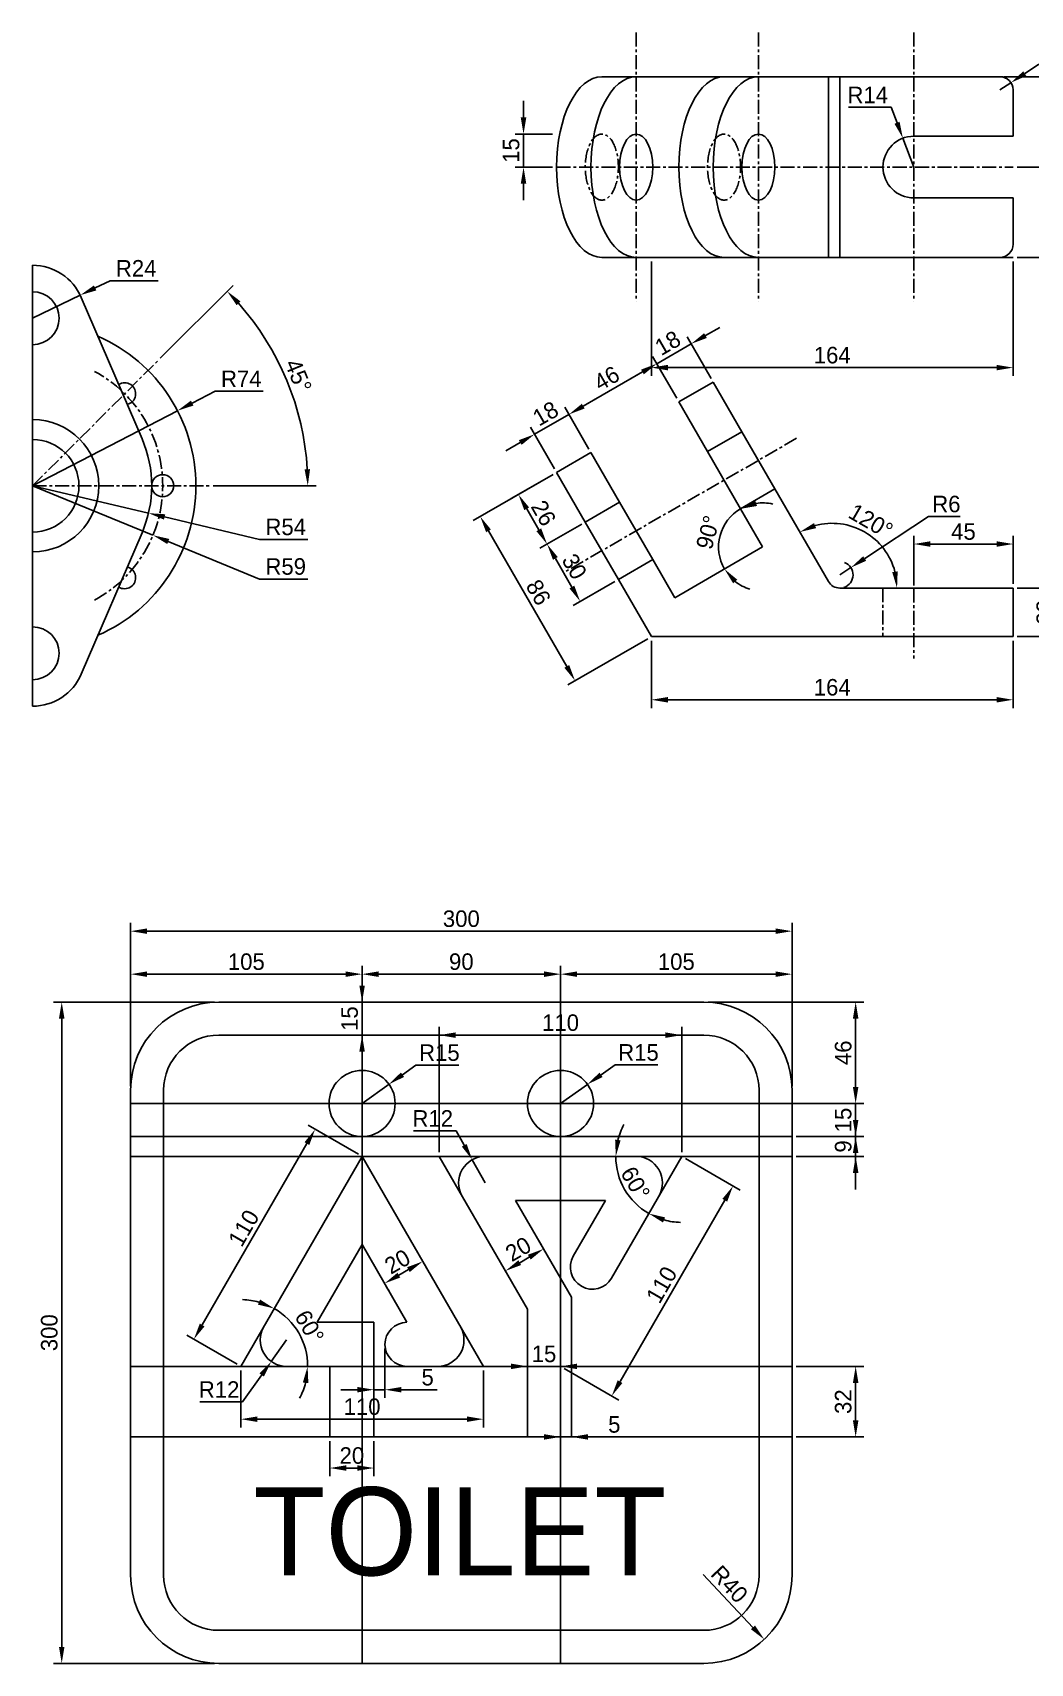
# Model space of a CAD drawing. Header units: millimetres. Extents: x -58 to 1310, y -9 to 800.
# Drawn here: x 393 to 846, y 60 to 800 of the extents above; entities that cross this region are included whole.
import ezdxf

# ---------------------------------------------------------------- set-up
doc = ezdxf.new("R2010")
doc.units = ezdxf.units.MM
doc.header["$LTSCALE"] = 0.2
doc.linetypes.add('CENTER', pattern=[50.8, 31.75, -6.35, 6.35, -6.35])
doc.layers.add('Layer1', color=1, linetype='CENTER')
doc.dimstyles.new('ISO-25', dxfattribs={"dimscale": 3, "dimtxt": 2.5, "dimasz": 2.5, "dimexe": 1.25, "dimexo": 0.625, "dimtad": 1, "dimtoh": 1, "dimtxsty": 'Standard', "dimcen": 0, "dimadec": 0, "dimazin": 0, "dimtfac": 1, "dimtmove": 0, "dimatfit": 3, "dimfxl": 1, "dimarcsym": 2})

# ---------------------------------------------------------------- blocks, each defined once
blk = doc.blocks.new('*D10')
at = {"color": 0, "lineweight": -2}
for p, q in [((437.78, 321.99), (437.78, 396.03)), ((445.28, 392.28), (730.28, 392.28)), ((737.78, 321.99), (737.78, 396.03))]:
    blk.add_line(p, q, dxfattribs=at)
at = {"color": 0}
for points in [[(445.28, 393.53), (445.28, 391.03), (437.78, 392.28)], [(730.28, 393.53), (730.28, 391.03), (737.78, 392.28)]]:
    blk.add_solid(points, dxfattribs=at)
at = {"layer": 'Defpoints', "color": 0}
for p in [(737.78, 392.28), (437.78, 320.12), (737.78, 320.12)]:
    blk.add_point(p, dxfattribs=at)
at = {"color": 0, "insert": (587.78, 397.9), "char_height": 7.5, "attachment_point": 5}
blk.add_mtext('300', dxfattribs=at)
blk = doc.blocks.new('*D11')
at = {"color": 0, "lineweight": -2}
for p, q in [((475.9, 360.12), (402.81, 360.12)), ((406.56, 352.62), (406.56, 67.62)), ((475.9, 60.12), (402.81, 60.12))]:
    blk.add_line(p, q, dxfattribs=at)
at = {"color": 0}
for points in [[(405.31, 352.62), (407.81, 352.62), (406.56, 360.12)], [(405.31, 67.62), (407.81, 67.62), (406.56, 60.12)]]:
    blk.add_solid(points, dxfattribs=at)
at = {"layer": 'Defpoints', "color": 0}
for p in [(477.78, 360.12), (406.56, 60.12), (477.78, 60.12)]:
    blk.add_point(p, dxfattribs=at)
at = {"color": 0, "insert": (400.94, 210.12), "char_height": 7.5, "attachment_point": 5, "rotation": 90}
blk.add_mtext('300', dxfattribs=at)
blk = doc.blocks.new('*D12')
at = {"color": 0, "lineweight": -2}
for p, q in [((437.78, 361.99), (437.78, 376.53)), ((445.28, 372.78), (535.28, 372.78)), ((542.78, 361.99), (542.78, 376.53))]:
    blk.add_line(p, q, dxfattribs=at)
at = {"color": 0}
for points in [[(445.28, 374.03), (445.28, 371.53), (437.78, 372.78)], [(535.28, 374.03), (535.28, 371.53), (542.78, 372.78)]]:
    blk.add_solid(points, dxfattribs=at)
at = {"layer": 'Defpoints', "color": 0}
for p in [(542.78, 372.78), (437.78, 360.12), (542.78, 360.12)]:
    blk.add_point(p, dxfattribs=at)
at = {"color": 0, "insert": (490.28, 378.41), "char_height": 7.5, "attachment_point": 5}
blk.add_mtext('105', dxfattribs=at)
blk = doc.blocks.new('*D13')
at = {"color": 0, "lineweight": -2}
for p, q in [((542.78, 361.99), (542.78, 376.53)), ((550.28, 372.78), (625.28, 372.78)), ((632.78, 361.99), (632.78, 376.53))]:
    blk.add_line(p, q, dxfattribs=at)
at = {"color": 0}
for points in [[(550.28, 374.03), (550.28, 371.53), (542.78, 372.78)], [(625.28, 374.03), (625.28, 371.53), (632.78, 372.78)]]:
    blk.add_solid(points, dxfattribs=at)
at = {"layer": 'Defpoints', "color": 0}
for p in [(632.78, 372.78), (542.78, 360.12), (632.78, 360.12)]:
    blk.add_point(p, dxfattribs=at)
at = {"color": 0, "insert": (587.78, 378.41), "char_height": 7.5, "attachment_point": 5}
blk.add_mtext('90', dxfattribs=at)
blk = doc.blocks.new('*D14')
at = {"color": 0, "lineweight": -2}
for p, q in [((632.78, 361.99), (632.78, 376.53)), ((640.28, 372.78), (730.28, 372.78)), ((737.78, 361.99), (737.78, 376.53))]:
    blk.add_line(p, q, dxfattribs=at)
at = {"color": 0}
for points in [[(640.28, 374.03), (640.28, 371.53), (632.78, 372.78)], [(730.28, 374.03), (730.28, 371.53), (737.78, 372.78)]]:
    blk.add_solid(points, dxfattribs=at)
at = {"layer": 'Defpoints', "color": 0}
for p in [(737.78, 372.78), (632.78, 360.12), (737.78, 360.12)]:
    blk.add_point(p, dxfattribs=at)
at = {"color": 0, "insert": (685.28, 378.41), "char_height": 7.5, "attachment_point": 5}
blk.add_mtext('105', dxfattribs=at)
blk = doc.blocks.new('*D15')
at = {"color": 0, "lineweight": -2}
for p, q in [((542.78, 367.62), (542.78, 375.12)), ((540.9, 360.12), (539.03, 360.12)), ((542.78, 360.12), (542.78, 345.12)), ((540.9, 345.12), (539.03, 345.12)), ((542.78, 337.62), (542.78, 330.12))]:
    blk.add_line(p, q, dxfattribs=at)
at = {"color": 0}
for points in [[(541.53, 367.62), (544.03, 367.62), (542.78, 360.12)], [(541.53, 337.62), (544.03, 337.62), (542.78, 345.12)]]:
    blk.add_solid(points, dxfattribs=at)
at = {"layer": 'Defpoints', "color": 0}
for p in [(542.78, 360.12), (542.78, 345.12), (542.78, 345.12)]:
    blk.add_point(p, dxfattribs=at)
at = {"color": 0, "insert": (537.15, 352.62), "char_height": 7.5, "attachment_point": 5, "rotation": 90}
blk.add_mtext('15', dxfattribs=at)
blk = doc.blocks.new('*D16')
at = {"color": 0, "lineweight": -2}
for p, q in [((699.65, 360.12), (770.36, 360.12)), ((766.61, 352.62), (766.61, 321.62)), ((699.65, 314.12), (770.36, 314.12))]:
    blk.add_line(p, q, dxfattribs=at)
at = {"color": 0}
for points in [[(765.36, 352.62), (767.86, 352.62), (766.61, 360.12)], [(765.36, 321.62), (767.86, 321.62), (766.61, 314.12)]]:
    blk.add_solid(points, dxfattribs=at)
at = {"layer": 'Defpoints', "color": 0}
for p in [(697.78, 360.12), (697.78, 314.12), (766.61, 314.12)]:
    blk.add_point(p, dxfattribs=at)
at = {"color": 0, "insert": (760.98, 337.12), "char_height": 7.5, "attachment_point": 5, "rotation": 90}
blk.add_mtext('46', dxfattribs=at)
blk = doc.blocks.new('*D17')
at = {"color": 0, "lineweight": -2}
for p, q in [((766.61, 321.62), (766.61, 329.12)), ((739.65, 314.12), (770.36, 314.12)), ((766.61, 314.12), (766.61, 299.12)), ((739.65, 299.12), (770.36, 299.12)), ((766.61, 291.62), (766.61, 284.12))]:
    blk.add_line(p, q, dxfattribs=at)
at = {"color": 0}
for points in [[(765.36, 321.62), (767.86, 321.62), (766.61, 314.12)], [(765.36, 291.62), (767.86, 291.62), (766.61, 299.12)]]:
    blk.add_solid(points, dxfattribs=at)
at = {"layer": 'Defpoints', "color": 0}
for p in [(737.78, 314.12), (737.78, 299.12), (766.61, 299.12)]:
    blk.add_point(p, dxfattribs=at)
at = {"color": 0, "insert": (760.98, 306.62), "char_height": 7.5, "attachment_point": 5, "rotation": 90}
blk.add_mtext('15', dxfattribs=at)
blk = doc.blocks.new('*D18')
at = {"color": 0, "lineweight": -2}
for p, q in [((766.61, 306.62), (766.61, 314.12)), ((739.65, 299.12), (770.36, 299.12)), ((766.61, 299.12), (766.61, 290.12)), ((739.65, 290.12), (770.36, 290.12)), ((766.61, 282.62), (766.61, 275.12))]:
    blk.add_line(p, q, dxfattribs=at)
at = {"color": 0}
for points in [[(765.36, 306.62), (767.86, 306.62), (766.61, 299.12)], [(765.36, 282.62), (767.86, 282.62), (766.61, 290.12)]]:
    blk.add_solid(points, dxfattribs=at)
at = {"layer": 'Defpoints', "color": 0}
for p in [(737.78, 299.12), (737.78, 290.12), (766.61, 290.12)]:
    blk.add_point(p, dxfattribs=at)
at = {"color": 0, "insert": (760.98, 294.62), "char_height": 7.5, "attachment_point": 5, "rotation": 90}
blk.add_mtext('9', dxfattribs=at)
blk = doc.blocks.new('*D19')
at = {"color": 0, "lineweight": -2}
for p, q in [((739.65, 194.85), (770.36, 194.85)), ((766.61, 187.35), (766.61, 170.35)), ((739.65, 162.85), (770.36, 162.85))]:
    blk.add_line(p, q, dxfattribs=at)
at = {"color": 0}
for points in [[(765.36, 187.35), (767.86, 187.35), (766.61, 194.85)], [(765.36, 170.35), (767.86, 170.35), (766.61, 162.85)]]:
    blk.add_solid(points, dxfattribs=at)
at = {"layer": 'Defpoints', "color": 0}
for p in [(737.78, 194.85), (737.78, 162.85), (766.61, 162.85)]:
    blk.add_point(p, dxfattribs=at)
at = {"color": 0, "insert": (760.98, 178.85), "char_height": 7.5, "attachment_point": 5, "rotation": 90}
blk.add_mtext('32', dxfattribs=at)
blk = doc.blocks.new('*D20')
at = {"color": 0, "lineweight": -2}
for p, q in [((567.21, 331.53), (561.1, 327.18)), ((586.58, 331.53), (567.21, 331.53)), ((542.78, 314.12), (554.99, 322.82))]:
    blk.add_line(p, q, dxfattribs=at)
at = {"color": 0}
blk.add_solid([(560.37, 328.19), (561.82, 326.16), (554.99, 322.82)], dxfattribs=at)
at = {"layer": 'Defpoints', "color": 0}
for p in [(554.99, 322.82), (542.78, 314.12)]:
    blk.add_point(p, dxfattribs=at)
at = {"color": 0, "insert": (577.83, 337.15), "char_height": 7.5, "attachment_point": 5}
blk.add_mtext('R15', dxfattribs=at)
blk = doc.blocks.new('*D21')
at = {"color": 0, "lineweight": -2}
for p, q in [((657.49, 331.6), (651.14, 327.11)), ((676.87, 331.6), (657.49, 331.6)), ((632.78, 314.12), (645.02, 322.78))]:
    blk.add_line(p, q, dxfattribs=at)
at = {"color": 0}
blk.add_solid([(650.42, 328.13), (651.87, 326.09), (645.02, 322.78)], dxfattribs=at)
at = {"layer": 'Defpoints', "color": 0}
for p in [(645.02, 322.78), (632.78, 314.12)]:
    blk.add_point(p, dxfattribs=at)
at = {"color": 0, "insert": (668.12, 337.23), "char_height": 7.5, "attachment_point": 5}
blk.add_mtext('R15', dxfattribs=at)
blk = doc.blocks.new('*D22')
at = {"color": 0, "lineweight": -2}
for p, q in [((566.07, 301.72), (585.45, 301.72)), ((585.45, 301.72), (589.09, 295.16)), ((598.56, 278.12), (592.73, 288.61))]:
    blk.add_line(p, q, dxfattribs=at)
at = {"color": 0}
blk.add_solid([(590.18, 295.77), (588, 294.55), (592.73, 288.61)], dxfattribs=at)
at = {"layer": 'Defpoints', "color": 0}
for p in [(592.73, 288.61), (598.56, 278.12)]:
    blk.add_point(p, dxfattribs=at)
at = {"color": 0, "insert": (574.82, 307.34), "char_height": 7.5, "attachment_point": 5}
blk.add_mtext('R12', dxfattribs=at)
blk = doc.blocks.new('*D23')
at = {"color": 0, "lineweight": -2}
for p, q in [((508.56, 206.85), (501.61, 197.07)), ((488.57, 178.74), (497.26, 190.96)), ((469.19, 178.74), (488.57, 178.74))]:
    blk.add_line(p, q, dxfattribs=at)
at = {"color": 0}
blk.add_solid([(496.24, 191.69), (498.28, 190.24), (501.61, 197.07)], dxfattribs=at)
at = {"layer": 'Defpoints', "color": 0}
for p in [(508.56, 206.85), (501.61, 197.07)]:
    blk.add_point(p, dxfattribs=at)
at = {"color": 0, "insert": (477.94, 184.36), "char_height": 7.5, "attachment_point": 5}
blk.add_mtext('R12', dxfattribs=at)
blk = doc.blocks.new('*D24')
at = {"color": 0, "lineweight": -2}
blk.add_line((697.52, 100.39), (720.04, 76.44), dxfattribs=at)
at = {"color": 0}
blk.add_solid([(720.95, 77.3), (719.13, 75.58), (725.18, 70.98)], dxfattribs=at)
at = {"layer": 'Defpoints', "color": 0}
for p in [(697.78, 100.12), (725.18, 70.98)]:
    blk.add_point(p, dxfattribs=at)
at = {"color": 0, "insert": (709.32, 96.05), "char_height": 7.5, "attachment_point": 5, "rotation": 313.24161}
blk.add_mtext('R40', dxfattribs=at)
blk = doc.blocks.new('*D25')
at = {"color": 0, "lineweight": -2}
for start, end in [(151.22763, 165.61382), (180, 240), (254.38618, 268.77237)]:
    blk.add_arc((687.78, 290.12), 29.95, start, end, dxfattribs=at)
at = {"color": 0}
for points in [[(660.01, 297.4), (657.53, 297.71), (657.83, 290.12)], [(679.23, 260.12), (680.2, 262.42), (672.8, 264.18)]]:
    blk.add_solid(points, dxfattribs=at)
at = {"layer": 'Defpoints', "color": 0}
for p in [(437.78, 290.12), (687.78, 290.12), (737.78, 290.12), (659.63, 279.87), (655.87, 234.85)]:
    blk.add_point(p, dxfattribs=at)
at = {"color": 0, "insert": (666.71, 277.95), "char_height": 7.5, "attachment_point": 5, "rotation": 300}
blk.add_mtext('60°', dxfattribs=at)
blk = doc.blocks.new('*D26')
at = {"color": 0, "lineweight": -2}
for start, end in [(74.21516, 88.43033), (360, 60), (331.56967, 345.78484)]:
    blk.add_arc((487.78, 194.85), 30.31, start, end, dxfattribs=at)
at = {"color": 0}
for points in [[(496.51, 225.17), (495.53, 222.87), (502.93, 221.1)], [(515.92, 187.57), (518.4, 187.26), (518.08, 194.85)]]:
    blk.add_solid(points, dxfattribs=at)
at = {"layer": 'Defpoints', "color": 0}
for p in [(542.78, 290.12), (516.26, 205.22), (437.78, 194.85), (487.78, 194.85), (737.78, 194.85)]:
    blk.add_point(p, dxfattribs=at)
at = {"color": 0, "insert": (518.9, 212.82), "char_height": 7.5, "attachment_point": 5, "rotation": 300}
blk.add_mtext('60°', dxfattribs=at)
blk = doc.blocks.new('*D27')
at = {"color": 0, "lineweight": -2}
for p, q in [((541.15, 291.05), (518.25, 304.28)), ((517.74, 295.91), (470.24, 213.64)), ((486.15, 195.79), (463.25, 209.02))]:
    blk.add_line(p, q, dxfattribs=at)
at = {"color": 0}
for points in [[(516.66, 296.53), (518.83, 295.28), (521.49, 302.4)], [(469.16, 214.26), (471.33, 213.01), (466.49, 207.14)]]:
    blk.add_solid(points, dxfattribs=at)
at = {"layer": 'Defpoints', "color": 0}
for p in [(542.78, 290.12), (466.49, 207.14), (487.78, 194.85)]:
    blk.add_point(p, dxfattribs=at)
at = {"color": 0, "insert": (489.12, 257.58), "char_height": 7.5, "attachment_point": 5, "rotation": 60}
blk.add_mtext('110', dxfattribs=at)
blk = doc.blocks.new('*D28')
at = {"color": 0, "lineweight": -2}
for p, q in [((487.78, 192.98), (487.78, 167.15)), ((597.78, 192.98), (597.78, 167.15)), ((495.28, 170.9), (590.28, 170.9))]:
    blk.add_line(p, q, dxfattribs=at)
at = {"color": 0}
for points in [[(495.28, 172.15), (495.28, 169.65), (487.78, 170.9)], [(590.28, 172.15), (590.28, 169.65), (597.78, 170.9)]]:
    blk.add_solid(points, dxfattribs=at)
at = {"layer": 'Defpoints', "color": 0}
for p in [(487.78, 194.85), (597.78, 194.85), (597.78, 170.9)]:
    blk.add_point(p, dxfattribs=at)
at = {"color": 0, "insert": (542.78, 176.53), "char_height": 7.5, "attachment_point": 5}
blk.add_mtext('110', dxfattribs=at)
blk = doc.blocks.new('*D29')
at = {"color": 0, "lineweight": -2}
for p, q in [((528.14, 160.98), (528.14, 144.99)), ((548.14, 160.98), (548.14, 144.99)), ((535.64, 148.74), (540.64, 148.74))]:
    blk.add_line(p, q, dxfattribs=at)
at = {"color": 0}
for points in [[(535.64, 149.99), (535.64, 147.49), (528.14, 148.74)], [(540.64, 149.99), (540.64, 147.49), (548.14, 148.74)]]:
    blk.add_solid(points, dxfattribs=at)
at = {"layer": 'Defpoints', "color": 0}
for p in [(528.14, 162.85), (548.14, 162.85), (548.14, 148.74)]:
    blk.add_point(p, dxfattribs=at)
at = {"color": 0, "insert": (538.14, 154.37), "char_height": 7.5, "attachment_point": 5}
blk.add_mtext('20', dxfattribs=at)
blk = doc.blocks.new('*D30')
at = {"color": 0, "lineweight": -2}
for p, q in [((553.14, 202.98), (553.14, 180.52)), ((548.14, 192.98), (548.14, 180.52)), ((540.64, 184.27), (533.14, 184.27)), ((548.14, 184.27), (553.14, 184.27)), ((560.64, 184.27), (576.89, 184.27))]:
    blk.add_line(p, q, dxfattribs=at)
at = {"color": 0}
for points in [[(540.64, 185.52), (540.64, 183.02), (548.14, 184.27)], [(560.64, 185.52), (560.64, 183.02), (553.14, 184.27)]]:
    blk.add_solid(points, dxfattribs=at)
at = {"layer": 'Defpoints', "color": 0}
for p in [(553.14, 204.85), (548.14, 194.85), (553.14, 184.27)]:
    blk.add_point(p, dxfattribs=at)
at = {"color": 0, "insert": (572.51, 189.9), "char_height": 7.5, "attachment_point": 5}
blk.add_mtext('5', dxfattribs=at)
blk = doc.blocks.new('*D31')
at = {"color": 0, "lineweight": -2}
for p, q in [((610.28, 194.85), (602.78, 194.85)), ((617.78, 164.73), (617.78, 198.6)), ((617.78, 194.85), (632.78, 194.85)), ((632.78, 164.73), (632.78, 198.6)), ((640.28, 194.85), (647.78, 194.85))]:
    blk.add_line(p, q, dxfattribs=at)
at = {"color": 0}
for points in [[(610.28, 196.1), (610.28, 193.6), (617.78, 194.85)], [(640.28, 196.1), (640.28, 193.6), (632.78, 194.85)]]:
    blk.add_solid(points, dxfattribs=at)
at = {"layer": 'Defpoints', "color": 0}
for p in [(632.78, 194.85), (617.78, 162.85), (632.78, 162.85)]:
    blk.add_point(p, dxfattribs=at)
at = {"color": 0, "insert": (625.28, 200.48), "char_height": 7.5, "attachment_point": 5}
blk.add_mtext('15', dxfattribs=at)
blk = doc.blocks.new('*D32')
at = {"color": 0, "lineweight": -2}
for p, q in [((625.28, 162.85), (617.78, 162.85)), ((632.78, 164.73), (632.78, 166.6)), ((632.78, 162.85), (637.78, 162.85)), ((637.78, 164.73), (637.78, 166.6)), ((645.28, 162.85), (661.53, 162.85))]:
    blk.add_line(p, q, dxfattribs=at)
at = {"color": 0}
for points in [[(625.28, 164.1), (625.28, 161.6), (632.78, 162.85)], [(645.28, 164.1), (645.28, 161.6), (637.78, 162.85)]]:
    blk.add_solid(points, dxfattribs=at)
at = {"layer": 'Defpoints', "color": 0}
for p in [(632.78, 162.85), (637.78, 162.85), (637.78, 162.85)]:
    blk.add_point(p, dxfattribs=at)
at = {"color": 0, "insert": (657.15, 168.48), "char_height": 7.5, "attachment_point": 5}
blk.add_mtext('5', dxfattribs=at)
blk = doc.blocks.new('*D33')
at = {"color": 0, "lineweight": -2}
for p, q in [((689.4, 289.18), (714.26, 274.83)), ((659.76, 187.94), (707.26, 270.21)), ((634.4, 193.92), (659.26, 179.57))]:
    blk.add_line(p, q, dxfattribs=at)
at = {"color": 0}
for points in [[(706.18, 270.83), (708.34, 269.58), (711.01, 276.7)], [(658.68, 188.56), (660.84, 187.31), (656.01, 181.44)]]:
    blk.add_solid(points, dxfattribs=at)
at = {"layer": 'Defpoints', "color": 0}
for p in [(687.78, 290.12), (711.01, 276.7), (632.78, 194.85)]:
    blk.add_point(p, dxfattribs=at)
at = {"color": 0, "insert": (678.64, 231.88), "char_height": 7.5, "attachment_point": 5, "rotation": 60}
blk.add_mtext('110', dxfattribs=at)
blk = doc.blocks.new('*D34')
at = {"color": 0, "lineweight": -2}
for p, q in [((577.78, 291.99), (577.78, 348.87)), ((687.78, 291.99), (687.78, 348.87)), ((585.28, 345.12), (680.28, 345.12))]:
    blk.add_line(p, q, dxfattribs=at)
at = {"color": 0}
for points in [[(585.28, 346.37), (585.28, 343.87), (577.78, 345.12)], [(680.28, 346.37), (680.28, 343.87), (687.78, 345.12)]]:
    blk.add_solid(points, dxfattribs=at)
at = {"layer": 'Defpoints', "color": 0}
for p in [(687.78, 345.12), (577.78, 290.12), (687.78, 290.12)]:
    blk.add_point(p, dxfattribs=at)
at = {"color": 0, "insert": (632.78, 350.74), "char_height": 7.5, "attachment_point": 5}
blk.add_mtext('110', dxfattribs=at)
blk = doc.blocks.new('*D35')
at = {"color": 0, "lineweight": -2}
for p, q in [((618.6, 244.4), (614.27, 241.9)), ((624.16, 249.78), (623.22, 251.4)), ((606.84, 239.78), (605.9, 241.4))]:
    blk.add_line(p, q, dxfattribs=at)
at = {"color": 0}
for points in [[(617.98, 245.49), (619.23, 243.32), (625.1, 248.15)], [(613.65, 242.99), (614.9, 240.82), (607.78, 238.15)]]:
    blk.add_solid(points, dxfattribs=at)
at = {"layer": 'Defpoints', "color": 0}
for p in [(625.1, 248.15), (607.78, 238.15), (607.78, 238.15)]:
    blk.add_point(p, dxfattribs=at)
at = {"color": 0, "insert": (613.62, 248.03), "char_height": 7.5, "attachment_point": 5, "rotation": 30}
blk.add_mtext('20', dxfattribs=at)
blk = doc.blocks.new('*D36')
at = {"color": 0, "lineweight": -2}
for p, q in [((559.45, 236.23), (563.78, 238.73)), ((571.21, 240.86), (572.15, 239.24)), ((553.89, 230.86), (554.83, 229.24))]:
    blk.add_line(p, q, dxfattribs=at)
at = {"color": 0}
for points in [[(558.83, 237.32), (560.08, 235.15), (552.96, 232.48)], [(563.16, 239.82), (564.41, 237.65), (570.28, 242.48)]]:
    blk.add_solid(points, dxfattribs=at)
at = {"layer": 'Defpoints', "color": 0}
for p in [(570.28, 242.48), (570.28, 242.48), (552.96, 232.48)]:
    blk.add_point(p, dxfattribs=at)
at = {"color": 0, "insert": (558.8, 242.36), "char_height": 7.5, "attachment_point": 5, "rotation": 30}
blk.add_mtext('20', dxfattribs=at)
blk = doc.blocks.new('*D85')
at = {"color": 0, "lineweight": -2}
for p, q in [((476.11, 637.23), (465.72, 631.84)), ((497.99, 637.23), (476.11, 637.23)), ((393.36, 594.34), (459.07, 628.39))]:
    blk.add_line(p, q, dxfattribs=at)
at = {"color": 0}
blk.add_solid([(465.15, 632.95), (466.3, 630.73), (459.07, 628.39)], dxfattribs=at)
at = {"layer": 'Defpoints', "color": 0}
for p in [(459.07, 628.39), (393.36, 594.34)]:
    blk.add_point(p, dxfattribs=at)
at = {"color": 0, "insert": (487.99, 642.85), "char_height": 7.5, "attachment_point": 5}
blk.add_mtext('R74', dxfattribs=at)
blk = doc.blocks.new('*D86')
at = {"color": 0, "lineweight": -2}
for p, q in [((393.36, 594.34), (445.92, 581.92)), ((496.26, 570.02), (453.21, 580.19)), ((518.14, 570.02), (496.26, 570.02))]:
    blk.add_line(p, q, dxfattribs=at)
at = {"color": 0}
blk.add_solid([(453.5, 581.41), (452.93, 578.98), (445.92, 581.92)], dxfattribs=at)
at = {"layer": 'Defpoints', "color": 0}
for p in [(393.36, 594.34), (445.92, 581.92)]:
    blk.add_point(p, dxfattribs=at)
at = {"color": 0, "insert": (508.14, 575.64), "char_height": 7.5, "attachment_point": 5}
blk.add_mtext('R54', dxfattribs=at)
blk = doc.blocks.new('*D87')
at = {"color": 0, "lineweight": -2}
for p, q in [((393.36, 594.34), (447.93, 571.91)), ((496.26, 552.04), (454.87, 569.06)), ((518.14, 552.04), (496.26, 552.04))]:
    blk.add_line(p, q, dxfattribs=at)
at = {"color": 0}
blk.add_solid([(455.35, 570.21), (454.4, 567.9), (447.93, 571.91)], dxfattribs=at)
at = {"layer": 'Defpoints', "color": 0}
for p in [(393.36, 594.34), (447.93, 571.91)]:
    blk.add_point(p, dxfattribs=at)
at = {"color": 0, "insert": (508.14, 557.67), "char_height": 7.5, "attachment_point": 5}
blk.add_mtext('R59', dxfattribs=at)
blk = doc.blocks.new('*D88')
at = {"color": 0, "lineweight": -2}
for p, q in [((451.26, 652.24), (484.26, 685.23)), ((475.24, 594.34), (521.9, 594.34))]:
    blk.add_line(p, q, dxfattribs=at)
blk.add_arc((393.36, 594.34), 124.79, 3.44408, 41.55592, dxfattribs=at)
at = {"color": 0}
for points in [[(485.84, 676.26), (487.66, 677.98), (481.6, 682.58)], [(519.18, 601.88), (516.68, 601.8), (518.15, 594.34)]]:
    blk.add_solid(points, dxfattribs=at)
at = {"layer": 'Defpoints', "color": 0}
for p in [(449.93, 650.91), (513.9, 626.64), (393.36, 594.34), (393.36, 594.34), (473.36, 594.34)]:
    blk.add_point(p, dxfattribs=at)
at = {"color": 0, "insert": (513.85, 644.25), "char_height": 7.5, "attachment_point": 5, "rotation": 292.5}
blk.add_mtext('45°', dxfattribs=at)
blk = doc.blocks.new('*D89')
at = {"color": 0, "lineweight": -2}
for p, q in [((393.36, 670.34), (414.96, 680.81)), ((428.46, 687.36), (421.71, 684.09)), ((450.33, 687.36), (428.46, 687.36))]:
    blk.add_line(p, q, dxfattribs=at)
at = {"color": 0}
blk.add_solid([(421.16, 685.21), (422.25, 682.96), (414.96, 680.81)], dxfattribs=at)
at = {"layer": 'Defpoints', "color": 0}
for p in [(414.96, 680.81), (393.36, 670.34)]:
    blk.add_point(p, dxfattribs=at)
at = {"color": 0, "insert": (440.33, 692.99), "char_height": 7.5, "attachment_point": 5}
blk.add_mtext('R24', dxfattribs=at)
blk = doc.blocks.new('*D90')
at = {"color": 0, "lineweight": -2}
for p, q in [((673.99, 524.04), (673.99, 493.5)), ((837.99, 524.04), (837.99, 493.5)), ((681.49, 497.25), (830.49, 497.25))]:
    blk.add_line(p, q, dxfattribs=at)
at = {"color": 0}
for points in [[(681.49, 498.5), (681.49, 496), (673.99, 497.25)], [(830.49, 498.5), (830.49, 496), (837.99, 497.25)]]:
    blk.add_solid(points, dxfattribs=at)
at = {"layer": 'Defpoints', "color": 0}
for p in [(673.99, 525.91), (837.99, 525.91), (837.99, 497.25)]:
    blk.add_point(p, dxfattribs=at)
at = {"color": 0, "insert": (755.99, 502.88), "char_height": 7.5, "attachment_point": 5}
blk.add_mtext('164', dxfattribs=at)
blk = doc.blocks.new('*D91')
at = {"color": 0, "lineweight": -2}
for p, q in [((673.99, 696.04), (673.99, 644.19)), ((837.99, 696.04), (837.99, 644.19)), ((681.49, 647.94), (830.49, 647.94))]:
    blk.add_line(p, q, dxfattribs=at)
at = {"color": 0}
for points in [[(681.49, 649.19), (681.49, 646.69), (673.99, 647.94)], [(830.49, 649.19), (830.49, 646.69), (837.99, 647.94)]]:
    blk.add_solid(points, dxfattribs=at)
at = {"layer": 'Defpoints', "color": 0}
for p in [(673.99, 697.91), (837.99, 697.91), (837.99, 647.94)]:
    blk.add_point(p, dxfattribs=at)
at = {"color": 0, "insert": (755.99, 653.56), "char_height": 7.5, "attachment_point": 5}
blk.add_mtext('164', dxfattribs=at)
blk = doc.blocks.new('*D92')
at = {"color": 0, "lineweight": -2}
for p, q in [((763.34, 766.03), (782.72, 766.03)), ((782.72, 766.03), (785.37, 759.02)), ((792.99, 738.91), (788.03, 752))]:
    blk.add_line(p, q, dxfattribs=at)
at = {"color": 0}
blk.add_solid([(786.54, 759.46), (784.21, 758.57), (788.03, 752)], dxfattribs=at)
at = {"layer": 'Defpoints', "color": 0}
for p in [(788.03, 752), (792.99, 738.91)]:
    blk.add_point(p, dxfattribs=at)
at = {"color": 0, "insert": (772.09, 771.65), "char_height": 7.5, "attachment_point": 5}
blk.add_mtext('R14', dxfattribs=at)
blk = doc.blocks.new('*D93')
at = {"color": 0, "lineweight": -2}
for p, q in [((849.57, 785.41), (843.29, 781.3)), ((863.94, 785.41), (849.57, 785.41)), ((831.99, 773.91), (837.02, 777.19))]:
    blk.add_line(p, q, dxfattribs=at)
at = {"color": 0}
blk.add_solid([(842.61, 782.35), (843.98, 780.25), (837.02, 777.19)], dxfattribs=at)
at = {"layer": 'Defpoints', "color": 0}
for p in [(837.02, 777.19), (831.99, 773.91)]:
    blk.add_point(p, dxfattribs=at)
at = {"color": 0, "insert": (857.69, 791.03), "char_height": 7.5, "attachment_point": 5}
blk.add_mtext('R6', dxfattribs=at)
blk = doc.blocks.new('*D94')
at = {"color": 0, "lineweight": -2}
for p, q in [((615.99, 761.41), (615.99, 768.91)), ((629.12, 753.91), (612.24, 753.91)), ((615.99, 753.91), (615.99, 738.91)), ((629.12, 738.91), (612.24, 738.91)), ((615.99, 731.41), (615.99, 723.91))]:
    blk.add_line(p, q, dxfattribs=at)
at = {"color": 0}
for points in [[(614.74, 761.41), (617.24, 761.41), (615.99, 753.91)], [(614.74, 731.41), (617.24, 731.41), (615.99, 738.91)]]:
    blk.add_solid(points, dxfattribs=at)
at = {"layer": 'Defpoints', "color": 0}
for p in [(630.99, 753.91), (615.99, 738.91), (630.99, 738.91)]:
    blk.add_point(p, dxfattribs=at)
at = {"color": 0, "insert": (610.37, 746.41), "char_height": 7.5, "attachment_point": 5, "rotation": 90}
blk.add_mtext('15', dxfattribs=at)
blk = doc.blocks.new('*D95')
at = {"color": 0, "lineweight": -2}
for p, q in [((839.87, 738.91), (871.74, 738.91)), ((867.99, 731.41), (867.99, 705.41)), ((839.87, 697.91), (871.74, 697.91))]:
    blk.add_line(p, q, dxfattribs=at)
at = {"color": 0}
for points in [[(866.74, 731.41), (869.24, 731.41), (867.99, 738.91)], [(866.74, 705.41), (869.24, 705.41), (867.99, 697.91)]]:
    blk.add_solid(points, dxfattribs=at)
at = {"layer": 'Defpoints', "color": 0}
for p in [(837.99, 738.91), (837.99, 697.91), (867.99, 697.91)]:
    blk.add_point(p, dxfattribs=at)
at = {"color": 0, "insert": (862.37, 718.41), "char_height": 7.5, "attachment_point": 5, "rotation": 90}
blk.add_mtext('41', dxfattribs=at)
blk = doc.blocks.new('*D96')
at = {"color": 0, "lineweight": -2}
for p, q in [((833.87, 779.91), (871.74, 779.91)), ((867.99, 746.41), (867.99, 772.41)), ((841.74, 738.91), (871.74, 738.91))]:
    blk.add_line(p, q, dxfattribs=at)
at = {"color": 0}
for points in [[(866.74, 772.41), (869.24, 772.41), (867.99, 779.91)], [(866.74, 746.41), (869.24, 746.41), (867.99, 738.91)]]:
    blk.add_solid(points, dxfattribs=at)
at = {"layer": 'Defpoints', "color": 0}
for p in [(831.99, 779.91), (867.99, 779.91), (839.87, 738.91)]:
    blk.add_point(p, dxfattribs=at)
at = {"color": 0, "insert": (862.37, 759.41), "char_height": 7.5, "attachment_point": 5, "rotation": 90}
blk.add_mtext('41', dxfattribs=at)
blk = doc.blocks.new('*D98')
at = {"color": 0, "lineweight": -2}
for p, q in [((645.64, 611.01), (634.71, 629.96)), ((643.08, 630.46), (649.57, 634.21)), ((620.99, 617.71), (636.58, 626.71)), ((630.06, 602.01), (619.12, 620.96)), ((614.5, 613.96), (608, 610.21))]:
    blk.add_line(p, q, dxfattribs=at)
at = {"color": 0}
for points in [[(642.45, 631.54), (643.7, 629.38), (636.58, 626.71)], [(613.87, 615.04), (615.12, 612.88), (620.99, 617.71)]]:
    blk.add_solid(points, dxfattribs=at)
at = {"layer": 'Defpoints', "color": 0}
for p in [(636.58, 626.71), (646.58, 609.39), (630.99, 600.39)]:
    blk.add_point(p, dxfattribs=at)
at = {"color": 0, "insert": (625.98, 627.08), "char_height": 7.5, "attachment_point": 5, "rotation": 30}
blk.add_mtext('18', dxfattribs=at)
blk = doc.blocks.new('*D99')
at = {"color": 0, "lineweight": -2}
for p, q in [((685.48, 634.01), (674.54, 652.96)), ((643.08, 630.46), (669.92, 645.96)), ((645.64, 611.01), (634.71, 629.96))]:
    blk.add_line(p, q, dxfattribs=at)
at = {"color": 0}
for points in [[(669.3, 647.04), (670.55, 644.88), (676.42, 649.71)], [(642.45, 631.54), (643.7, 629.38), (636.58, 626.71)]]:
    blk.add_solid(points, dxfattribs=at)
at = {"layer": 'Defpoints', "color": 0}
for p in [(676.42, 649.71), (686.42, 632.39), (646.58, 609.39)]:
    blk.add_point(p, dxfattribs=at)
at = {"color": 0, "insert": (653.69, 643.08), "char_height": 7.5, "attachment_point": 5, "rotation": 30}
blk.add_mtext('46', dxfattribs=at)
blk = doc.blocks.new('*D100')
at = {"color": 0, "lineweight": -2}
for p, q in [((698.5, 662.46), (705, 666.21)), ((676.42, 649.71), (692.01, 658.71)), ((701.07, 643.01), (690.13, 661.96)), ((685.48, 634.01), (674.54, 652.96)), ((669.92, 645.96), (663.43, 642.21))]:
    blk.add_line(p, q, dxfattribs=at)
at = {"color": 0}
for points in [[(697.88, 663.54), (699.13, 661.38), (692.01, 658.71)], [(669.3, 647.04), (670.55, 644.88), (676.42, 649.71)]]:
    blk.add_solid(points, dxfattribs=at)
at = {"layer": 'Defpoints', "color": 0}
for p in [(692.01, 658.71), (702.01, 641.39), (686.42, 632.39)]:
    blk.add_point(p, dxfattribs=at)
at = {"color": 0, "insert": (681.4, 659.08), "char_height": 7.5, "attachment_point": 5, "rotation": 30}
blk.add_mtext('18', dxfattribs=at)
blk = doc.blocks.new('*D101')
at = {"color": 0, "lineweight": -2}
for p, q in [((629.37, 599.45), (610.43, 588.51)), ((617.42, 583.89), (622.92, 574.37)), ((642.37, 576.93), (623.43, 566))]:
    blk.add_line(p, q, dxfattribs=at)
at = {"color": 0}
for points in [[(618.51, 584.52), (616.34, 583.27), (613.67, 590.39)], [(624.01, 574.99), (621.84, 573.74), (626.67, 567.87)]]:
    blk.add_solid(points, dxfattribs=at)
at = {"layer": 'Defpoints', "color": 0}
for p in [(630.99, 600.39), (643.99, 577.87), (626.67, 567.87)]:
    blk.add_point(p, dxfattribs=at)
at = {"color": 0, "insert": (625.04, 581.94), "char_height": 7.5, "attachment_point": 5, "rotation": 300}
blk.add_mtext('26', dxfattribs=at)
blk = doc.blocks.new('*D102')
at = {"color": 0, "lineweight": -2}
for p, q in [((642.37, 576.93), (623.43, 566)), ((630.42, 561.38), (637.92, 548.39)), ((657.37, 550.95), (638.43, 540.02))]:
    blk.add_line(p, q, dxfattribs=at)
at = {"color": 0}
for points in [[(631.51, 562), (629.34, 560.75), (626.67, 567.87)], [(639.01, 549.01), (636.84, 547.76), (641.67, 541.89)]]:
    blk.add_solid(points, dxfattribs=at)
at = {"layer": 'Defpoints', "color": 0}
for p in [(643.99, 577.87), (658.99, 551.89), (641.67, 541.89)]:
    blk.add_point(p, dxfattribs=at)
at = {"color": 0, "insert": (639.04, 557.69), "char_height": 7.5, "attachment_point": 5, "rotation": 300}
blk.add_mtext('30', dxfattribs=at)
blk = doc.blocks.new('*D103')
at = {"color": 0, "lineweight": -2}
for p, q in [((629.37, 599.45), (593.11, 578.51)), ((600.1, 573.89), (635.6, 512.41)), ((672.37, 524.97), (636.11, 504.04))]:
    blk.add_line(p, q, dxfattribs=at)
at = {"color": 0}
for points in [[(601.19, 574.52), (599.02, 573.27), (596.35, 580.39)], [(636.69, 513.03), (634.52, 511.78), (639.35, 505.91)]]:
    blk.add_solid(points, dxfattribs=at)
at = {"layer": 'Defpoints', "color": 0}
for p in [(630.99, 600.39), (673.99, 525.91), (639.35, 505.91)]:
    blk.add_point(p, dxfattribs=at)
at = {"color": 0, "insert": (622.72, 545.96), "char_height": 7.5, "attachment_point": 5, "rotation": 300}
blk.add_mtext('86', dxfattribs=at)
blk = doc.blocks.new('*D104')
at = {"color": 0, "lineweight": -2}
for p, q in [((792.99, 549.79), (792.99, 571.66)), ((837.99, 549.79), (837.99, 571.66)), ((830.49, 567.91), (800.49, 567.91))]:
    blk.add_line(p, q, dxfattribs=at)
at = {"color": 0}
for points in [[(800.49, 569.16), (800.49, 566.66), (792.99, 567.91)], [(830.49, 569.16), (830.49, 566.66), (837.99, 567.91)]]:
    blk.add_solid(points, dxfattribs=at)
at = {"layer": 'Defpoints', "color": 0}
for p in [(792.99, 567.91), (792.99, 547.91), (837.99, 547.91)]:
    blk.add_point(p, dxfattribs=at)
at = {"color": 0, "insert": (815.49, 573.54), "char_height": 7.5, "attachment_point": 5}
blk.add_mtext('45', dxfattribs=at)
blk = doc.blocks.new('*D105')
at = {"color": 0, "lineweight": -2}
blk.add_arc((755.98, 547.91), 29.4, 14.65585, 105.34415, dxfattribs=at)
at = {"color": 0}
for points in [[(748.68, 575.11), (747.72, 577.42), (741.28, 573.37)], [(785.66, 555.51), (783.18, 555.19), (785.38, 547.91)]]:
    blk.add_solid(points, dxfattribs=at)
at = {"layer": 'Defpoints', "color": 0}
for p in [(730.01, 592.89), (778.5, 566.81), (754.25, 550.91), (759.44, 547.91), (792.99, 547.91)]:
    blk.add_point(p, dxfattribs=at)
at = {"color": 0, "insert": (773.49, 578.24), "char_height": 7.5, "attachment_point": 5, "rotation": 330}
blk.add_mtext('120°', dxfattribs=at)
blk = doc.blocks.new('*D106')
at = {"color": 0, "lineweight": -2}
for p, q in [((799.63, 580.4), (770.71, 561.34)), ((814, 580.4), (799.63, 580.4)), ((759.44, 553.91), (764.45, 557.21))]:
    blk.add_line(p, q, dxfattribs=at)
blk.add_arc((759.44, 553.91), 6, 287.90493, 69.20091, dxfattribs=at)
at = {"color": 0}
blk.add_solid([(770.03, 562.38), (771.4, 560.3), (764.45, 557.21)], dxfattribs=at)
at = {"layer": 'Defpoints', "color": 0}
for p in [(764.45, 557.21), (759.44, 553.91)]:
    blk.add_point(p, dxfattribs=at)
at = {"color": 0, "insert": (807.75, 586.02), "char_height": 7.5, "attachment_point": 5}
blk.add_mtext('R6', dxfattribs=at)
blk = doc.blocks.new('*D107')
at = {"color": 0, "lineweight": -2}
for start, end in [(76.77231, 98.38615), (120, 210), (231.61385, 253.22769)]:
    blk.add_arc((724.42, 566.57), 20, start, end, dxfattribs=at)
at = {"color": 0}
for points in [[(721.91, 585.18), (721.09, 587.54), (714.42, 583.89)], [(711.05, 550.08), (712.95, 551.71), (707.1, 556.57)]]:
    blk.add_solid(points, dxfattribs=at)
at = {"layer": 'Defpoints', "color": 0}
for p in [(714.42, 583.89), (707.1, 576.57), (724.42, 566.57), (724.42, 566.57), (684.58, 543.57)]:
    blk.add_point(p, dxfattribs=at)
at = {"color": 0, "insert": (699.67, 573.2), "char_height": 7.5, "attachment_point": 5, "rotation": 75}
blk.add_mtext('90°', dxfattribs=at)
blk = doc.blocks.new('*D108')
at = {"color": 0, "lineweight": -2}
for p, q in [((839.87, 547.91), (861.72, 547.91)), ((857.97, 540.41), (857.97, 533.41)), ((839.87, 525.91), (861.72, 525.91))]:
    blk.add_line(p, q, dxfattribs=at)
at = {"color": 0}
for points in [[(856.72, 540.41), (859.22, 540.41), (857.97, 547.91)], [(856.72, 533.41), (859.22, 533.41), (857.97, 525.91)]]:
    blk.add_solid(points, dxfattribs=at)
at = {"layer": 'Defpoints', "color": 0}
for p in [(837.99, 547.91), (837.99, 525.91), (857.97, 525.91)]:
    blk.add_point(p, dxfattribs=at)
at = {"color": 0, "insert": (852.35, 536.91), "char_height": 7.5, "attachment_point": 5, "rotation": 90}
blk.add_mtext('22', dxfattribs=at)

msp = doc.modelspace()

# ---------------------------------------------------------------- linework, layer by layer
for p, q in [((831.994, 779.911), (651.494, 779.911)), ((754.246, 697.911), (754.246, 779.911)), ((759.442, 697.911), (759.442, 779.911)), ((837.994, 773.911), (837.994, 752.911)), ((792.994, 752.911), (837.994, 752.911)), ((792.994, 724.911), (837.994, 724.911)), ((837.994, 724.911), (837.994, 703.911)), ((667.994, 697.911), (651.494, 697.911)), ((667.994, 697.911), (673.994, 697.911)), ((831.994, 697.911), (673.994, 697.911)), ((831.994, 697.911), (837.994, 697.911)), ((393.365, 694.342), (393.365, 494.342)), ((415.416, 679.815), (442.98, 615.657)), ((686.42, 632.389), (702.008, 641.389)), ((715.008, 618.872), (702.008, 641.389)), ((686.42, 632.389), (699.42, 609.872)), ((699.42, 609.872), (715.008, 618.872)), ((730.008, 592.891), (715.008, 618.872)), ((646.582, 609.389), (630.994, 600.389)), ((659.582, 586.872), (646.582, 609.389)), ((699.42, 609.872), (714.42, 583.891)), ((630.994, 600.389), (643.994, 577.872)), ((714.42, 583.891), (730.008, 592.891)), ((754.246, 550.911), (730.008, 592.891)), ((659.582, 586.872), (643.994, 577.872)), ((674.582, 560.891), (659.582, 586.872)), ((643.994, 577.872), (658.994, 551.891)), ((714.42, 583.891), (724.42, 566.571)), ((415.416, 508.868), (442.98, 573.026)), ((684.582, 543.571), (724.42, 566.571)), ((674.582, 560.891), (658.994, 551.891)), ((674.582, 560.891), (684.582, 543.571)), ((673.994, 525.911), (658.994, 551.891)), ((792.994, 547.911), (759.442, 547.911)), ((837.994, 547.911), (792.994, 547.911)), ((837.994, 525.911), (837.994, 547.911)), ((837.994, 525.911), (673.994, 525.911)), ((542.777, 372.785), (542.777, 60.116)), ((632.777, 60.116), (632.777, 372.785)), ((477.777, 360.116), (542.777, 360.116)), ((542.777, 360.116), (632.777, 360.116)), ((632.777, 360.116), (697.777, 360.116)), ((477.777, 345.116), (542.777, 345.116)), ((542.777, 345.116), (632.777, 345.116)), ((632.777, 345.116), (697.777, 345.116)), ((437.777, 320.116), (437.777, 100.116)), ((452.777, 320.116), (452.777, 100.116)), ((722.777, 320.116), (722.777, 100.116)), ((737.777, 320.116), (737.777, 100.116)), ((737.777, 314.116), (437.777, 314.116)), ((737.777, 299.116), (437.777, 299.116)), ((737.777, 290.116), (437.777, 290.116)), ((542.777, 290.116), (487.777, 194.853)), ((542.777, 290.116), (597.777, 194.853)), ((577.777, 290.116), (617.777, 220.834)), ((598.561, 290.116), (666.992, 290.116)), ((687.777, 290.116), (655.871, 234.853)), ((612.418, 270.116), (653.136, 270.116)), ((612.418, 270.116), (637.777, 226.193)), ((653.136, 270.116), (638.55, 244.853)), ((542.777, 250.116), (522.418, 214.853)), ((542.777, 250.116), (563.136, 214.853)), ((637.777, 226.193), (637.777, 162.853)), ((548.136, 214.853), (522.418, 214.853)), ((548.136, 214.853), (548.136, 162.853)), ((617.777, 220.834), (617.777, 162.853)), ((437.777, 194.853), (737.777, 194.853)), ((528.136, 194.853), (508.561, 194.853)), ((528.136, 194.853), (528.136, 162.853)), ((563.136, 194.853), (576.992, 194.853)), ((437.777, 162.853), (737.777, 162.853)), ((528.136, 162.853), (548.136, 162.853)), ((624.324, 162.853), (644.324, 162.853)), ((477.777, 75.116), (542.777, 75.116)), ((542.777, 75.116), (632.777, 75.116)), ((632.777, 75.116), (697.777, 75.116)), ((477.777, 60.116), (542.777, 60.116)), ((542.777, 60.116), (632.777, 60.116)), ((632.777, 60.116), (697.777, 60.116))]:
    msp.add_line(p, q)
for centre, radius in [((452.365, 594.342), 5), ((542.777, 314.116), 15), ((632.777, 314.116), 15)]:
    msp.add_circle(centre, radius)
for centre, radius, start, end in [((831.994, 773.911), 6, 0, 90), ((792.994, 738.911), 14, 90, 270), ((831.994, 703.911), 6, 270, 0), ((393.365, 670.342), 24, 23.249563, 90), ((393.365, 670.342), 12, 270, 90), ((393.365, 594.342), 74, 293.614179, 66.385821), ((435.084, 636.061), 5, 284.047348, 122.451777), ((393.365, 594.342), 30, 270, 90), ((393.365, 594.342), 21, 270, 90), ((393.365, 594.342), 54, 336.750437, 23.249563), ((435.084, 552.622), 5, 237.548223, 75.952652), ((759.442, 553.911), 6, 210, 270), ((393.365, 518.342), 12, 270, 90), ((393.365, 518.342), 24, 270, 336.750437), ((477.777, 320.116), 40, 90, 180), ((697.777, 320.116), 40, 0, 90), ((477.777, 320.116), 25, 90, 180), ((697.777, 320.116), 25, 0, 90), ((598.561, 278.116), 12, 90, 210), ((666.992, 278.116), 12, 330, 90), ((647.211, 239.853), 10, 150, 330), ((563.136, 204.853), 10, 90, 270), ((508.561, 206.853), 12, 150, 270), ((576.992, 206.853), 12, 270, 30), ((477.777, 100.116), 40, 180, 270), ((477.777, 100.116), 25, 180, 270), ((697.777, 100.116), 40, 270, 0), ((697.777, 100.116), 25, 270, 0)]:
    msp.add_arc(centre, radius, start, end)
for centre in [(651.494, 738.911), (667.082, 738.911), (706.92, 738.911), (722.508, 738.911)]:
    msp.add_ellipse(centre, major_axis=(0, -41), ratio=0.5, start_param=3.1415927, end_param=6.2831853)
for centre in [(667.082, 738.911), (722.508, 738.911)]:
    msp.add_ellipse(centre, major_axis=(0, -15), ratio=0.5)
at = {"layer": 'Layer1'}
for p, q in [((667.082, 799.911), (667.082, 677.911)), ((722.508, 799.911), (722.508, 677.911)), ((792.994, 799.911), (792.994, 677.911)), ((630.994, 738.911), (837.994, 738.911)), ((393.365, 594.342), (449.933, 650.91)), ((739.829, 615.882), (634.173, 554.882)), ((393.365, 594.342), (473.365, 594.342)), ((792.994, 557.911), (792.994, 515.911)), ((778.994, 547.911), (778.994, 525.911))]:
    msp.add_line(p, q, dxfattribs=at)
msp.add_arc((393.365, 594.342), 59, 298.425572, 61.574428, dxfattribs=at)
for centre in [(651.494, 738.911), (706.92, 738.911)]:
    msp.add_ellipse(centre, major_axis=(0, -15), ratio=0.5, dxfattribs=at)

# ---------------------------------------------------------------- texts
msp.add_text('TOILET', height=40).set_placement((493.491, 100.049))

# ---------------------------------------------------------------- dimensions: what is measured, and where the dimension line sits
for center, mpoint, picture, middle in [((831.994, 773.911), (837.015, 777.195), '*D93', (857.693, 791.031)), ((792.994, 738.911), (788.032, 752.002), '*D92', (772.092, 771.653)), ((393.365, 670.342), (414.959, 680.815), '*D89', (440.33, 692.986)), ((542.777, 314.116), (554.991, 322.823), '*D20', (577.831, 337.154)), ((598.561, 278.116), (592.732, 288.605), '*D22', (574.821, 307.342)), ((508.561, 206.853), (501.607, 197.074), '*D23', (477.942, 184.363))]:
    dim = msp.add_radius_dim(center=center, mpoint=mpoint, dimstyle='ISO-25')
    dim.commit()
    dim.dimension.update_dxf_attribs({"geometry": picture, "text_midpoint": middle})
for base, p1, p2, picture, middle in [((867.994, 779.911), (839.869, 738.911), (831.994, 779.911), '*D96', (862.369, 759.411)), ((615.994, 738.911), (630.994, 753.911), (630.994, 738.911), '*D94', (610.369, 746.411)), ((867.994, 697.911), (837.994, 738.911), (837.994, 697.911), '*D95', (862.369, 718.411)), ((857.973, 525.911), (837.994, 547.911), (837.994, 525.911), '*D108', (852.348, 536.911)), ((542.777, 345.116), (542.777, 360.116), (542.777, 345.116), '*D15', (537.152, 352.616)), ((406.564, 60.116), (477.777, 360.116), (477.777, 60.116), '*D11', (400.939, 210.116)), ((766.607, 314.116), (697.777, 360.116), (697.777, 314.116), '*D16', (760.982, 337.116)), ((766.607, 299.116), (737.777, 314.116), (737.777, 299.116), '*D17', (760.982, 306.616)), ((766.607, 290.116), (737.777, 299.116), (737.777, 290.116), '*D18', (760.982, 294.616)), ((766.607, 162.853), (737.777, 194.853), (737.777, 162.853), '*D19', (760.982, 178.853))]:
    dim = msp.add_linear_dim(base=base, p1=p1, p2=p2, angle=90, dimstyle='ISO-25')
    dim.commit()
    dim.dimension.update_dxf_attribs({"geometry": picture, "text_midpoint": middle})
for base, p1, p2, picture, middle in [((837.994, 647.937), (673.994, 697.911), (837.994, 697.911), '*D91', (755.994, 653.562)), ((792.994, 567.911), (837.994, 547.911), (792.994, 547.911), '*D104', (815.494, 573.536)), ((837.994, 497.252), (673.994, 525.911), (837.994, 525.911), '*D90', (755.994, 502.877)), ((737.777, 392.275), (437.777, 320.116), (737.777, 320.116), '*D10', (587.777, 397.9)), ((542.777, 372.785), (437.777, 360.116), (542.777, 360.116), '*D12', (490.277, 378.41)), ((632.777, 372.785), (542.777, 360.116), (632.777, 360.116), '*D13', (587.777, 378.41)), ((737.777, 372.785), (632.777, 360.116), (737.777, 360.116), '*D14', (685.277, 378.41)), ((687.777, 345.116), (577.777, 290.116), (687.777, 290.116), '*D34', (632.777, 350.741)), ((553.136, 184.273), (548.136, 194.853), (553.136, 204.853), '*D30', (572.511, 189.898)), ((632.777, 194.853), (617.777, 162.853), (632.777, 162.853), '*D31', (625.277, 200.478)), ((597.777, 170.9), (487.777, 194.853), (597.777, 194.853), '*D28', (542.777, 176.525)), ((637.777, 162.853), (632.777, 162.853), (637.777, 162.853), '*D32', (657.152, 168.478)), ((548.136, 148.744), (528.136, 162.853), (548.136, 162.853), '*D29', (538.136, 154.369))]:
    dim = msp.add_linear_dim(base=base, p1=p1, p2=p2, dimstyle='ISO-25')
    dim.commit()
    dim.dimension.update_dxf_attribs({"geometry": picture, "text_midpoint": middle})
for base, line1, line2, picture, middle in [((513.901, 626.639), ((393.365, 594.342), (473.365, 594.342)), ((393.365, 594.342), (449.933, 650.91)), '*D88', (513.851, 644.249)), ((778.5, 566.809), ((792.994, 547.911), (759.442, 547.911)), ((754.246, 550.911), (730.008, 592.891)), '*D105', (773.49, 578.244)), ((707.099, 576.571), ((684.582, 543.571), (724.42, 566.571)), ((714.42, 583.891), (724.42, 566.571)), '*D107', (699.668, 573.203)), ((659.634, 279.873), ((687.777, 290.116), (655.871, 234.853)), ((737.777, 290.116), (437.777, 290.116)), '*D25', (666.712, 277.954)), ((516.256, 205.219), ((437.777, 194.853), (737.777, 194.853)), ((542.777, 290.116), (487.777, 194.853)), '*D26', (518.895, 212.82))]:
    dim = msp.add_angular_dim_2l(base=base, line1=line1, line2=line2, dimstyle='ISO-25')
    dim.commit()
    dim.dimension.update_dxf_attribs({"geometry": picture, "text_midpoint": middle})
for p1, p2, distance, picture, middle in [((686.42, 632.389), (702.008, 641.389), 20, '*D100', (681.401, 659.081)), ((646.582, 609.389), (686.42, 632.389), 20, '*D99', (653.688, 643.081)), ((630.994, 600.389), (646.582, 609.389), 20, '*D98', (625.976, 627.081)), ((630.994, 600.389), (673.994, 525.911), -40, '*D103', (622.724, 545.962)), ((630.994, 600.389), (643.994, 577.872), -20, '*D101', (625.045, 581.943)), ((643.994, 577.872), (658.994, 551.891), -20, '*D102', (639.045, 557.694)), ((542.777, 290.116), (487.777, 194.853), -24.575, '*D27', (489.123, 257.585)), ((632.777, 194.853), (687.777, 290.116), -26.826, '*D33', (678.638, 231.884)), ((625.097, 248.155), (607.777, 238.155), 0, '*D35', (613.625, 248.026)), ((552.956, 232.485), (570.277, 242.485), 0, '*D36', (558.804, 242.356))]:
    dim = msp.add_aligned_dim(p1=p1, p2=p2, distance=distance, dimstyle='ISO-25')
    dim.commit()
    dim.dimension.update_dxf_attribs({"geometry": picture, "text_midpoint": middle})
for center, mpoint, picture, middle in [((393.365, 594.342), (459.065, 628.392), '*D85', (487.988, 637.227)), ((393.365, 594.342), (445.916, 581.917), '*D86', (496.261, 570.015)), ((393.365, 594.342), (447.934, 571.91), '*D87', (508.136, 552.044)), ((759.442, 553.911), (764.451, 557.213), '*D106', (807.751, 580.398)), ((632.777, 314.116), (645.022, 322.78), '*D21', (668.116, 331.603)), ((697.777, 100.116), (725.18, 70.977), '*D24', (705.224, 92.198))]:
    dim = msp.add_radius_dim(center=center, mpoint=mpoint, dimstyle='ISO-25')
    dim.commit()
    dim.dimension.update_dxf_attribs({"geometry": picture, "text_midpoint": middle, "dimtype": 164})

doc.saveas('drawing.dxf')
